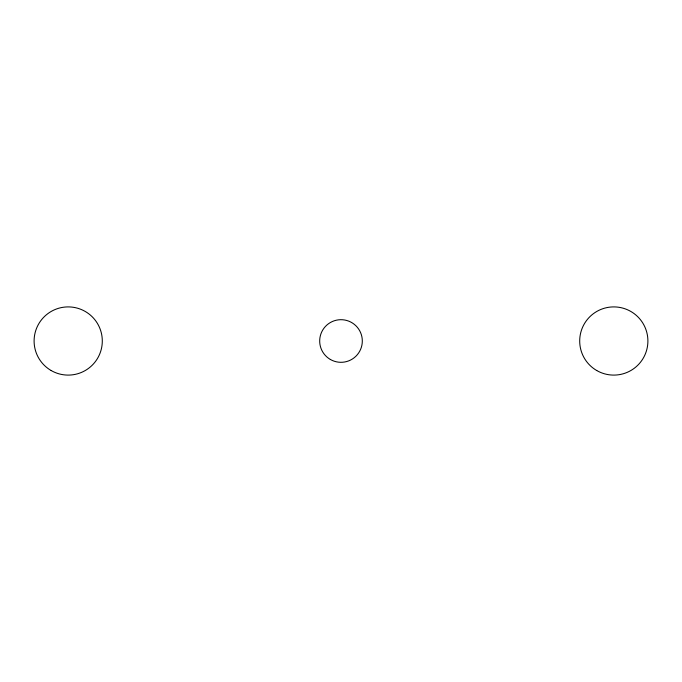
<?xml version="1.0" encoding="UTF-8"?>
<svg xmlns="http://www.w3.org/2000/svg" width="682" height="682" viewBox="0 0 682 682"><rect width="100%" height="100%" fill="white"/><g stroke="black" fill="none" stroke-linecap="round" stroke-linejoin="round"><path stroke-width="1.02" d="M51.15 370.531A34.1 34.1 0 0 0 102.3 341A34.1 34.1 0 0 0 51.15 311.469A34.1 34.1 0 0 0 51.15 370.531M330.344 359.457A21.312 21.312 0 0 0 362.312 341A21.312 21.312 0 0 0 330.344 322.543A21.312 21.312 0 0 0 330.344 359.457M596.75 370.531A34.1 34.1 0 0 0 647.9 341A34.1 34.1 0 0 0 596.75 311.469A34.1 34.1 0 0 0 596.75 370.531"/></g></svg>
